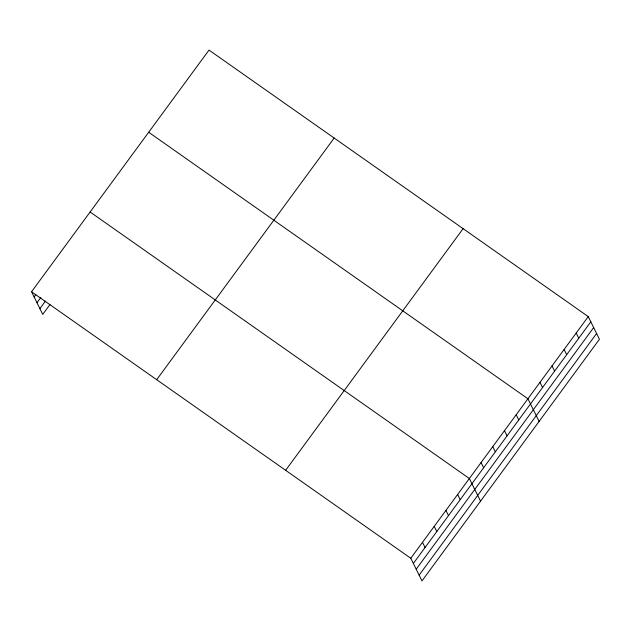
<?xml version="1.0" encoding="UTF-8"?>
<svg xmlns="http://www.w3.org/2000/svg" width="631" height="631" viewBox="0 0 631 631"><rect width="100%" height="100%" fill="white"/><g stroke="black" fill="none" stroke-linecap="round" stroke-linejoin="round"><path stroke-width="0.95" d="M31.55 291.751L209.019 50.094L588.258 316.604L599.45 339.249L421.981 580.906L410.781 558.261L31.55 291.751L42.742 314.396L49.999 304.528M34.121 296.949L35.793 294.669M36.969 302.706L40.873 297.39M39.903 308.638L45.479 301.042M156.693 379.696L334.17 138.039M285.638 470.308L463.107 228.651M410.781 558.261L588.258 316.604M413.352 563.459L590.829 321.802M416.2 569.217L593.676 327.56M419.134 575.149L596.603 333.491M148.679 132.258L527.918 398.768L539.111 421.413M90.115 212L469.346 478.511L480.546 501.164M576.19 333.034L578.761 338.24M564.122 349.464L566.693 354.669M552.054 365.901L554.625 371.107M539.986 382.331L542.557 387.537M516.205 414.717L518.777 419.915M504.484 430.665L507.064 435.871M492.772 446.614L495.351 451.82M481.059 462.562L483.638 467.768M457.633 494.459L460.204 499.665M445.92 510.408L448.491 515.614M434.207 526.357L436.778 531.562M422.494 542.313L425.065 547.511"/></g></svg>
